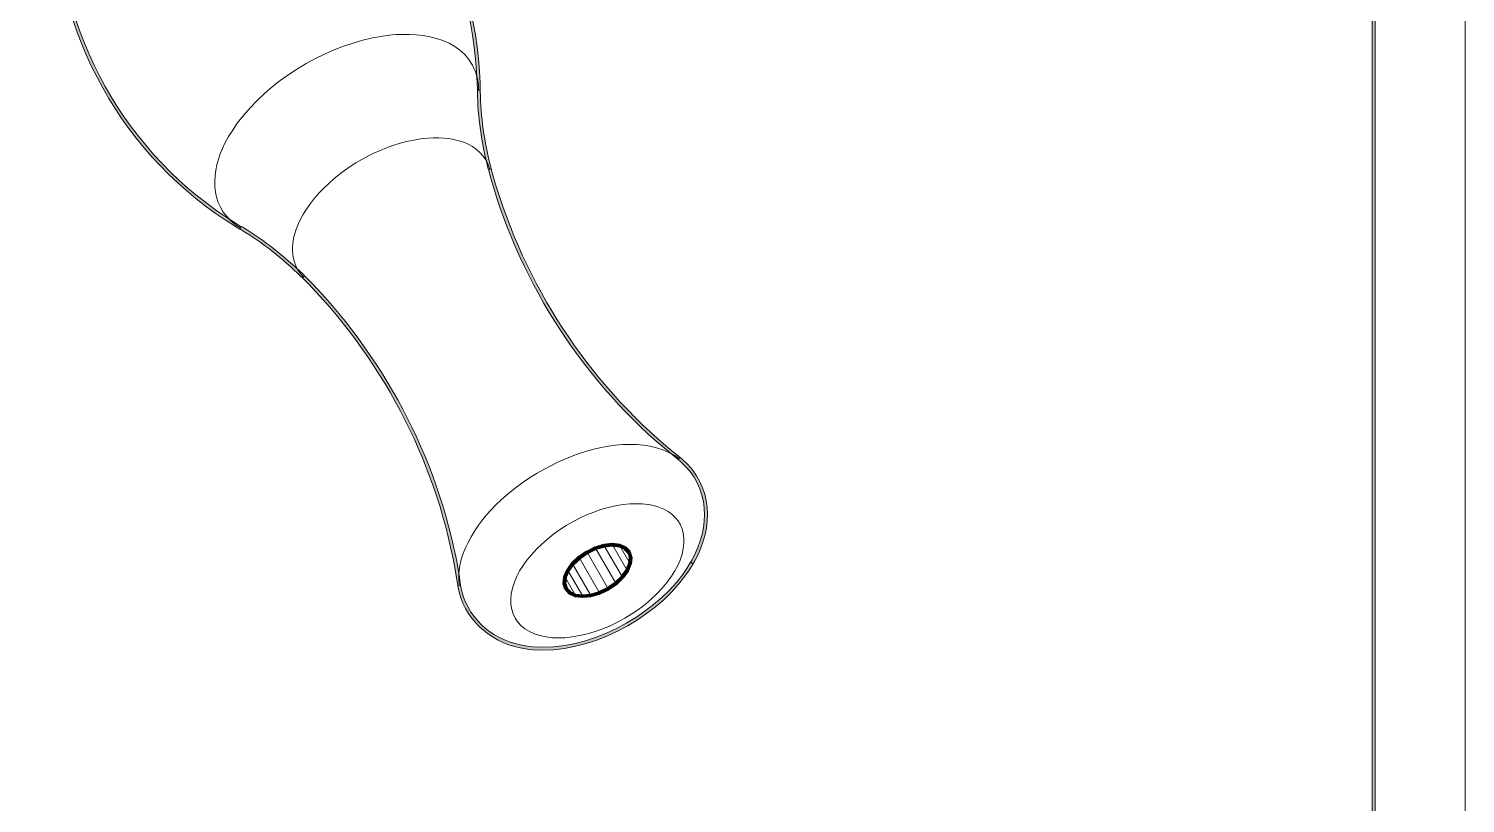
# Model space of a CAD drawing. Header units: inches. Extents: x -1525 to 612, y 0 to 1008.
# Drawn here: x 257 to 612, y 363.1 to 554.5 of the extents above; entities that cross this region are included whole.
import ezdxf

# ---------------------------------------------------------------- set-up
doc = ezdxf.new("R2010")
doc.units = ezdxf.units.IN
doc.header["$MEASUREMENT"] = 0
doc.layers.add('Layer 1', color=7, linetype='Continuous', lineweight=0)

# ---------------------------------------------------------------- blocks, each defined once
blk = doc.blocks.new('Block_33')
at = {"layer": 'Layer 1', "true_color": 0x000000, "transparency": 33554687}
h = blk.add_hatch(color=18, dxfattribs=at)
h.dxf.hatch_style = 2
h.paths.add_polyline_path([(589.74, 978.48), (589.02, 977.76), (589.02, 25.44), (24, 25.44), (24, 977.76), (589.02, 977.76), (589.74, 978.48), (23.34, 978.48), (23.34, 24.72), (589.74, 24.72), (589.74, 978.48)])
h = blk.add_hatch(color=18, dxfattribs=at)
h.dxf.hatch_style = 2
edge = h.paths.add_edge_path()
edge.add_spline(control_points=[(367.86, 539.28), (367.86, 539.28), (368.58, 539.28), (368.58, 539.28), (368.58, 539.28), (368.52, 541.02), (368.52, 541.02), (367.65, 573.29), (349.19, 603.89), (321.06, 619.68), (321.06, 619.68), (320.04, 620.22), (320.04, 620.22), (320.04, 620.22), (319.68, 619.62), (319.68, 619.62), (319.68, 619.62), (320.76, 619.02), (320.76, 619.02), (348.67, 603.3), (366.88, 573.06), (367.8, 541.02), (367.8, 541.02), (367.86, 539.28), (367.86, 539.28)], knot_values=[0, 0, 0, 0, 1, 1, 1, 2, 2, 2, 3, 3, 3, 4, 4, 4, 5, 5, 5, 6, 6, 6, 7, 7, 7, 8, 8, 8, 8], degree=3, periodic=0)
edge.add_line((367.86, 539.28), (367.86, 539.28))
h = blk.add_hatch(color=18, dxfattribs=at)
h.dxf.hatch_style = 2
edge = h.paths.add_edge_path()
edge.add_spline(control_points=[(264, 587.46), (264, 587.46), (263.28, 587.52), (263.28, 587.52), (263.28, 587.52), (263.28, 585.78), (263.28, 585.78), (263.1, 553.48), (280.51, 522.36), (308.1, 505.62), (308.1, 505.62), (309.12, 504.96), (309.12, 504.96), (309.12, 504.96), (309.48, 505.56), (309.48, 505.56), (309.48, 505.56), (308.46, 506.22), (308.46, 506.22), (281.1, 522.9), (263.8, 553.68), (264, 585.78), (264, 585.78), (264, 587.46), (264, 587.46)], knot_values=[0, 0, 0, 0, 1, 1, 1, 2, 2, 2, 3, 3, 3, 4, 4, 4, 5, 5, 5, 6, 6, 6, 7, 7, 7, 8, 8, 8, 8], degree=3, periodic=0)
edge.add_line((264, 587.46), (264, 587.46))
h = blk.add_hatch(color=18, dxfattribs=at)
h.dxf.hatch_style = 2
edge = h.paths.add_edge_path()
edge.add_spline(control_points=[(368.58, 539.28), (368.58, 539.28), (367.86, 539.28), (367.86, 539.28), (367.86, 539.28), (367.86, 539.04), (367.86, 539.04), (367.93, 532.67), (368.9, 526.36), (370.44, 520.14), (370.44, 520.14), (370.62, 519.66), (370.62, 519.66), (370.62, 519.66), (371.28, 519.84), (371.28, 519.84), (371.28, 519.84), (371.16, 520.32), (371.16, 520.32), (369.6, 526.41), (368.65, 532.78), (368.58, 539.04), (368.58, 539.04), (368.58, 539.28), (368.58, 539.28)], knot_values=[0, 0, 0, 0, 1, 1, 1, 2, 2, 2, 3, 3, 3, 4, 4, 4, 5, 5, 5, 6, 6, 6, 7, 7, 7, 8, 8, 8, 8], degree=3, periodic=0)
edge.add_line((368.58, 539.28), (368.58, 539.28))
h = blk.add_hatch(color=18, dxfattribs=at)
h.dxf.hatch_style = 2
edge = h.paths.add_edge_path()
edge.add_spline(control_points=[(371.28, 519.84), (371.28, 519.84), (370.62, 519.66), (370.62, 519.66), (370.62, 519.66), (371.16, 517.56), (371.16, 517.56), (378.82, 490.91), (394.48, 466.77), (415.98, 449.22), (415.98, 449.22), (417.48, 448.02), (417.48, 448.02), (417.48, 448.02), (417.96, 448.56), (417.96, 448.56), (417.96, 448.56), (416.4, 449.76), (416.4, 449.76), (395.07, 467.32), (379.48, 491.18), (371.88, 517.74), (371.88, 517.74), (371.28, 519.84), (371.28, 519.84)], knot_values=[0, 0, 0, 0, 1, 1, 1, 2, 2, 2, 3, 3, 3, 4, 4, 4, 5, 5, 5, 6, 6, 6, 7, 7, 7, 8, 8, 8, 8], degree=3, periodic=0)
edge.add_line((371.28, 519.84), (371.28, 519.84))
h = blk.add_hatch(color=18, dxfattribs=at)
h.dxf.hatch_style = 2
edge = h.paths.add_edge_path()
edge.add_spline(control_points=[(324.6, 492.9), (324.6, 492.9), (325.14, 493.38), (325.14, 493.38), (325.14, 493.38), (324.78, 493.8), (324.78, 493.8), (320.04, 498.37), (315.29, 502.1), (309.72, 505.5), (309.72, 505.5), (309.48, 505.62), (309.48, 505.62), (309.48, 505.62), (309.12, 504.96), (309.12, 504.96), (309.12, 504.96), (309.36, 504.84), (309.36, 504.84), (314.76, 501.61), (319.75, 497.7), (324.24, 493.26), (324.24, 493.26), (324.6, 492.9), (324.6, 492.9)], knot_values=[0, 0, 0, 0, 1, 1, 1, 2, 2, 2, 3, 3, 3, 4, 4, 4, 5, 5, 5, 6, 6, 6, 7, 7, 7, 8, 8, 8, 8], degree=3, periodic=0)
edge.add_line((324.6, 492.9), (324.6, 492.9))
h = blk.add_hatch(color=18, dxfattribs=at)
h.dxf.hatch_style = 2
edge = h.paths.add_edge_path()
edge.add_spline(control_points=[(363, 416.82), (363, 416.82), (363.72, 416.94), (363.72, 416.94), (363.72, 416.94), (363.42, 418.92), (363.42, 418.92), (359.05, 446.22), (345.87, 471.95), (326.7, 491.82), (326.7, 491.82), (325.14, 493.38), (325.14, 493.38), (325.14, 493.38), (324.6, 492.9), (324.6, 492.9), (324.6, 492.9), (326.16, 491.34), (326.16, 491.34), (345.23, 471.6), (358.36, 445.93), (362.7, 418.8), (362.7, 418.8), (363, 416.82), (363, 416.82)], knot_values=[0, 0, 0, 0, 1, 1, 1, 2, 2, 2, 3, 3, 3, 4, 4, 4, 5, 5, 5, 6, 6, 6, 7, 7, 7, 8, 8, 8, 8], degree=3, periodic=0)
edge.add_line((363, 416.82), (363, 416.82))
h = blk.add_hatch(color=18, dxfattribs=at)
h.dxf.hatch_style = 2
edge = h.paths.add_edge_path()
edge.add_spline(control_points=[(420.54, 422.58), (420.54, 422.58), (421.2, 422.28), (421.2, 422.28), (421.2, 422.28), (421.56, 422.94), (421.56, 422.94), (426.24, 431.34), (426.1, 441.45), (418.5, 448.08), (418.5, 448.08), (417.96, 448.56), (417.96, 448.56), (417.96, 448.56), (417.48, 448.02), (417.48, 448.02), (417.48, 448.02), (418.02, 447.54), (418.02, 447.54), (425.37, 441.28), (425.43, 431.21), (420.9, 423.24), (420.9, 423.24), (420.54, 422.58), (420.54, 422.58)], knot_values=[0, 0, 0, 0, 1, 1, 1, 2, 2, 2, 3, 3, 3, 4, 4, 4, 5, 5, 5, 6, 6, 6, 7, 7, 7, 8, 8, 8, 8], degree=3, periodic=0)
edge.add_line((420.54, 422.58), (420.54, 422.58))
h = blk.add_hatch(color=18, dxfattribs=at)
h.dxf.hatch_style = 2
h.paths.add_polyline_path([(394.8, 425.4), (395.1, 424.74), (397.2, 425.76), (396.9, 426.42), (394.8, 425.4)])
h = blk.add_hatch(color=18, dxfattribs=at)
h.dxf.hatch_style = 2
h.paths.add_polyline_path([(396.96, 426.42), (397.14, 425.76), (399.3, 426.36), (399.06, 427.08), (396.96, 426.42)])
h = blk.add_hatch(color=18, dxfattribs=at)
h.dxf.hatch_style = 2
h.paths.add_polyline_path([(399.18, 427.08), (399.24, 426.36), (401.28, 426.6), (401.16, 427.32), (399.18, 427.08)])
h = blk.add_hatch(color=18, dxfattribs=at)
h.dxf.hatch_style = 2
h.paths.add_polyline_path([(401.28, 427.32), (401.16, 426.6), (402.96, 426.36), (403.02, 427.08), (401.28, 427.32)])
h = blk.add_hatch(color=18, dxfattribs=at)
h.dxf.hatch_style = 2
h.paths.add_polyline_path([(403.14, 427.08), (402.84, 426.42), (404.22, 425.76), (404.52, 426.42), (403.14, 427.08)])
h = blk.add_hatch(color=18, dxfattribs=at)
h.dxf.hatch_style = 2
h.paths.add_polyline_path([(404.64, 426.36), (404.16, 425.82), (405.06, 424.86), (405.6, 425.34), (404.64, 426.36)])
h = blk.add_hatch(color=18, dxfattribs=at)
h.dxf.hatch_style = 2
edge = h.paths.add_edge_path()
edge.add_spline(control_points=[(363.72, 416.94), (363.72, 416.94), (363, 416.82), (363, 416.82), (363, 416.82), (363.18, 415.98), (363.18, 415.98), (363.18, 415.98), (363.36, 415.2), (363.36, 415.2), (365.2, 407.67), (372.26, 402.18), (379.8, 401.22), (379.8, 401.22), (380.64, 401.1), (380.64, 401.1), (380.64, 401.1), (381.54, 400.98), (381.54, 400.98), (395.25, 399.94), (411.25, 408.26), (419.16, 419.22), (419.16, 419.22), (420.24, 420.72), (420.24, 420.72), (420.24, 420.72), (421.2, 422.22), (421.2, 422.22), (421.2, 422.22), (420.54, 422.64), (420.54, 422.64), (420.54, 422.64), (419.64, 421.08), (419.64, 421.08), (419.64, 421.08), (418.62, 419.64), (418.62, 419.64), (410.65, 408.92), (395.19, 400.66), (381.6, 401.7), (381.6, 401.7), (380.7, 401.82), (380.7, 401.82), (380.7, 401.82), (379.86, 401.94), (379.86, 401.94), (372.45, 402.96), (365.97, 408.04), (364.02, 415.38), (364.02, 415.38), (363.84, 416.16), (363.84, 416.16), (363.84, 416.16), (363.72, 416.94), (363.72, 416.94)], knot_values=[0, 0, 0, 0, 1, 1, 1, 2, 2, 2, 3, 3, 3, 4, 4, 4, 5, 5, 5, 6, 6, 6, 7, 7, 7, 8, 8, 8, 9, 9, 9, 10, 10, 10, 11, 11, 11, 12, 12, 12, 13, 13, 13, 14, 14, 14, 15, 15, 15, 16, 16, 16, 17, 17, 17, 18, 18, 18, 18], degree=3, periodic=0)
edge.add_line((363.72, 416.94), (363.72, 416.94))
h = blk.add_hatch(color=18, dxfattribs=at)
h.dxf.hatch_style = 2
h.paths.add_polyline_path([(391.14, 422.52), (391.68, 421.98), (393.3, 423.48), (392.76, 424.02), (391.14, 422.52)])
h = blk.add_hatch(color=18, dxfattribs=at)
h.dxf.hatch_style = 2
h.paths.add_polyline_path([(392.82, 424.08), (393.24, 423.48), (395.16, 424.8), (394.74, 425.4), (392.82, 424.08)])
h = blk.add_hatch(color=18, dxfattribs=at)
h.dxf.hatch_style = 2
h.paths.add_polyline_path([(405.66, 425.16), (405, 424.98), (405.42, 423.66), (406.08, 423.84), (405.66, 425.16)])
h = blk.add_hatch(color=18, dxfattribs=at)
h.dxf.hatch_style = 2
h.paths.add_polyline_path([(406.08, 423.72), (405.36, 423.78), (405.24, 422.28), (405.96, 422.22), (406.08, 423.72)])
h = blk.add_hatch(color=18, dxfattribs=at)
h.dxf.hatch_style = 2
h.paths.add_polyline_path([(388.98, 417.42), (389.7, 417.36), (389.88, 418.92), (389.16, 418.98), (388.98, 417.42)])
h = blk.add_hatch(color=18, dxfattribs=at)
h.dxf.hatch_style = 2
h.paths.add_polyline_path([(389.16, 419.1), (389.82, 418.8), (390.54, 420.42), (389.88, 420.72), (389.16, 419.1)])
h = blk.add_hatch(color=18, dxfattribs=at)
h.dxf.hatch_style = 2
h.paths.add_polyline_path([(389.94, 420.78), (390.48, 420.36), (391.68, 422.04), (391.14, 422.46), (389.94, 420.78)])
h = blk.add_hatch(color=18, dxfattribs=at)
h.dxf.hatch_style = 2
h.paths.add_polyline_path([(403.92, 418.68), (403.44, 419.22), (401.82, 417.66), (402.3, 417.12), (403.92, 418.68)])
h = blk.add_hatch(color=18, dxfattribs=at)
h.dxf.hatch_style = 2
h.paths.add_polyline_path([(405.18, 420.36), (404.58, 420.78), (403.38, 419.16), (403.98, 418.74), (405.18, 420.36)])
h = blk.add_hatch(color=18, dxfattribs=at)
h.dxf.hatch_style = 2
h.paths.add_polyline_path([(405.9, 422.1), (405.24, 422.4), (404.58, 420.72), (405.24, 420.42), (405.9, 422.1)])
h = blk.add_hatch(color=18, dxfattribs=at)
h.dxf.hatch_style = 2
h.paths.add_polyline_path([(389.4, 415.98), (390.12, 416.22), (389.7, 417.54), (388.98, 417.3), (389.4, 415.98)])
h = blk.add_hatch(color=18, dxfattribs=at)
h.dxf.hatch_style = 2
h.paths.add_polyline_path([(390.42, 414.84), (390.96, 415.32), (390, 416.34), (389.52, 415.86), (390.42, 414.84)])
h = blk.add_hatch(color=18, dxfattribs=at)
h.dxf.hatch_style = 2
h.paths.add_polyline_path([(391.98, 414.12), (392.22, 414.78), (390.84, 415.38), (390.54, 414.78), (391.98, 414.12)])
h = blk.add_hatch(color=18, dxfattribs=at)
h.dxf.hatch_style = 2
h.paths.add_polyline_path([(398.16, 414.72), (397.92, 415.44), (395.82, 414.78), (396, 414.12), (398.16, 414.72)])
h = blk.add_hatch(color=18, dxfattribs=at)
h.dxf.hatch_style = 2
h.paths.add_polyline_path([(400.32, 415.74), (399.96, 416.4), (397.86, 415.38), (398.22, 414.78), (400.32, 415.74)])
h = blk.add_hatch(color=18, dxfattribs=at)
h.dxf.hatch_style = 2
h.paths.add_polyline_path([(402.3, 417.12), (401.88, 417.72), (399.96, 416.4), (400.32, 415.8), (402.3, 417.12)])
h = blk.add_hatch(color=18, dxfattribs=at)
h.dxf.hatch_style = 2
h.paths.add_polyline_path([(393.84, 413.88), (393.9, 414.6), (392.16, 414.78), (392.04, 414.06), (393.84, 413.88)])
h = blk.add_hatch(color=18, dxfattribs=at)
h.dxf.hatch_style = 2
h.paths.add_polyline_path([(395.94, 414.06), (395.88, 414.78), (393.84, 414.6), (393.9, 413.88), (395.94, 414.06)])
at = {"layer": 'Layer 1', "color": 18, "lineweight": 9, "true_color": 0x000000}
for p, q in [((397.08, 426.12), (402.06, 417.42)), ((399.18, 426.72), (403.68, 418.92)), ((401.22, 426.96), (404.88, 420.6)), ((403.02, 426.72), (405.6, 422.22)), ((404.4, 426.12), (405.72, 423.78)), ((393, 423.78), (398.04, 415.08)), ((394.98, 425.1), (400.14, 416.1)), ((390.18, 420.6), (393.9, 414.24)), ((391.38, 422.22), (395.88, 414.42)), ((389.34, 417.42), (390.72, 415.08)), ((389.52, 418.92), (392.1, 414.42))]:
    blk.add_line(p, q, dxfattribs=at)
at = {"layer": 'Layer 1'}
blk.add_lwpolyline([(0, 1008), (612, 1008), (612, 0), (0, 0)], close=True, dxfattribs=at)
for points in [[(589.74, 978.48), (589.02, 977.76), (589.02, 25.44), (24, 25.44), (24, 977.76), (589.02, 977.76), (589.74, 978.48), (23.34, 978.48), (23.34, 24.72), (589.74, 24.72), (589.74, 978.48)], [(394.8, 425.4), (395.1, 424.74), (397.2, 425.76), (396.9, 426.42), (394.8, 425.4)], [(396.96, 426.42), (397.14, 425.76), (399.3, 426.36), (399.06, 427.08), (396.96, 426.42)], [(399.18, 427.08), (399.24, 426.36), (401.28, 426.6), (401.16, 427.32), (399.18, 427.08)], [(401.28, 427.32), (401.16, 426.6), (402.96, 426.36), (403.02, 427.08), (401.28, 427.32)], [(403.14, 427.08), (402.84, 426.42), (404.22, 425.76), (404.52, 426.42), (403.14, 427.08)], [(404.64, 426.36), (404.16, 425.82), (405.06, 424.86), (405.6, 425.34), (404.64, 426.36)], [(391.14, 422.52), (391.68, 421.98), (393.3, 423.48), (392.76, 424.02), (391.14, 422.52)], [(392.82, 424.08), (393.24, 423.48), (395.16, 424.8), (394.74, 425.4), (392.82, 424.08)], [(405.66, 425.16), (405, 424.98), (405.42, 423.66), (406.08, 423.84), (405.66, 425.16)], [(406.08, 423.72), (405.36, 423.78), (405.24, 422.28), (405.96, 422.22), (406.08, 423.72)], [(388.98, 417.42), (389.7, 417.36), (389.88, 418.92), (389.16, 418.98), (388.98, 417.42)], [(389.16, 419.1), (389.82, 418.8), (390.54, 420.42), (389.88, 420.72), (389.16, 419.1)], [(389.94, 420.78), (390.48, 420.36), (391.68, 422.04), (391.14, 422.46), (389.94, 420.78)], [(403.92, 418.68), (403.44, 419.22), (401.82, 417.66), (402.3, 417.12), (403.92, 418.68)], [(405.18, 420.36), (404.58, 420.78), (403.38, 419.16), (403.98, 418.74), (405.18, 420.36)], [(405.9, 422.1), (405.24, 422.4), (404.58, 420.72), (405.24, 420.42), (405.9, 422.1)], [(389.4, 415.98), (390.12, 416.22), (389.7, 417.54), (388.98, 417.3), (389.4, 415.98)], [(390.42, 414.84), (390.96, 415.32), (390, 416.34), (389.52, 415.86), (390.42, 414.84)], [(391.98, 414.12), (392.22, 414.78), (390.84, 415.38), (390.54, 414.78), (391.98, 414.12)], [(398.16, 414.72), (397.92, 415.44), (395.82, 414.78), (396, 414.12), (398.16, 414.72)], [(400.32, 415.74), (399.96, 416.4), (397.86, 415.38), (398.22, 414.78), (400.32, 415.74)], [(402.3, 417.12), (401.88, 417.72), (399.96, 416.4), (400.32, 415.8), (402.3, 417.12)], [(393.84, 413.88), (393.9, 414.6), (392.16, 414.78), (392.04, 414.06), (393.84, 413.88)], [(395.94, 414.06), (395.88, 414.78), (393.84, 414.6), (393.9, 413.88), (395.94, 414.06)]]:
    blk.add_lwpolyline(points, dxfattribs=at)
at = {"layer": 'Layer 1', "color": 18, "lineweight": 9, "true_color": 0x000000}
for points in [[(589.74, 978.48), (23.34, 978.48), (23.34, 24.72), (589.74, 24.72)], [(24, 977.76), (589.02, 977.76), (589.02, 25.44), (24, 25.44)]]:
    blk.add_lwpolyline(points, close=True, dxfattribs=at)
for points in [[(394.8, 425.4), (395.1, 424.74), (397.2, 425.76), (396.9, 426.42), (394.8, 425.4)], [(396.96, 426.42), (397.14, 425.76), (399.3, 426.36), (399.06, 427.08), (396.96, 426.42)], [(399.18, 427.08), (399.24, 426.36), (401.28, 426.6), (401.16, 427.32), (399.18, 427.08)], [(401.28, 427.32), (401.16, 426.6), (402.96, 426.36), (403.02, 427.08), (401.28, 427.32)], [(403.14, 427.08), (402.84, 426.42), (404.22, 425.76), (404.52, 426.42), (403.14, 427.08)], [(404.64, 426.36), (404.16, 425.82), (405.06, 424.86), (405.6, 425.34), (404.64, 426.36)], [(391.14, 422.52), (391.68, 421.98), (393.3, 423.48), (392.76, 424.02), (391.14, 422.52)], [(392.82, 424.08), (393.24, 423.48), (395.16, 424.8), (394.74, 425.4), (392.82, 424.08)], [(405.66, 425.16), (405, 424.98), (405.42, 423.66), (406.08, 423.84), (405.66, 425.16)], [(406.08, 423.72), (405.36, 423.78), (405.24, 422.28), (405.96, 422.22), (406.08, 423.72)], [(388.98, 417.42), (389.7, 417.36), (389.88, 418.92), (389.16, 418.98), (388.98, 417.42)], [(389.16, 419.1), (389.82, 418.8), (390.54, 420.42), (389.88, 420.72), (389.16, 419.1)], [(389.94, 420.78), (390.48, 420.36), (391.68, 422.04), (391.14, 422.46), (389.94, 420.78)], [(403.92, 418.68), (403.44, 419.22), (401.82, 417.66), (402.3, 417.12), (403.92, 418.68)], [(405.18, 420.36), (404.58, 420.78), (403.38, 419.16), (403.98, 418.74), (405.18, 420.36)], [(405.9, 422.1), (405.24, 422.4), (404.58, 420.72), (405.24, 420.42), (405.9, 422.1)], [(389.4, 415.98), (390.12, 416.22), (389.7, 417.54), (388.98, 417.3), (389.4, 415.98)], [(390.42, 414.84), (390.96, 415.32), (390, 416.34), (389.52, 415.86), (390.42, 414.84)], [(391.98, 414.12), (392.22, 414.78), (390.84, 415.38), (390.54, 414.78), (391.98, 414.12)], [(398.16, 414.72), (397.92, 415.44), (395.82, 414.78), (396, 414.12), (398.16, 414.72)], [(400.32, 415.74), (399.96, 416.4), (397.86, 415.38), (398.22, 414.78), (400.32, 415.74)], [(402.3, 417.12), (401.88, 417.72), (399.96, 416.4), (400.32, 415.8), (402.3, 417.12)], [(393.84, 413.88), (393.9, 414.6), (392.16, 414.78), (392.04, 414.06), (393.84, 413.88)], [(395.94, 414.06), (395.88, 414.78), (393.84, 414.6), (393.9, 413.88), (395.94, 414.06)]]:
    blk.add_lwpolyline(points, dxfattribs=at)
at = {"layer": 'Layer 1'}
for points, knots in [([(367.86, 539.28), (367.86, 539.28), (368.58, 539.28), (368.58, 539.28), (368.58, 539.28), (368.52, 541.02), (368.52, 541.02), (367.65, 573.29), (349.19, 603.89), (321.06, 619.68), (321.06, 619.68), (320.04, 620.22), (320.04, 620.22), (320.04, 620.22), (319.68, 619.62), (319.68, 619.62), (319.68, 619.62), (320.76, 619.02), (320.76, 619.02), (348.67, 603.3), (366.88, 573.06), (367.8, 541.02), (367.8, 541.02), (367.86, 539.28), (367.86, 539.28)], [0, 0, 0, 0, 1, 1, 1, 2, 2, 2, 3, 3, 3, 4, 4, 4, 5, 5, 5, 6, 6, 6, 7, 7, 7, 8, 8, 8, 8]), ([(264, 587.46), (264, 587.46), (263.28, 587.52), (263.28, 587.52), (263.28, 587.52), (263.28, 585.78), (263.28, 585.78), (263.1, 553.48), (280.51, 522.36), (308.1, 505.62), (308.1, 505.62), (309.12, 504.96), (309.12, 504.96), (309.12, 504.96), (309.48, 505.56), (309.48, 505.56), (309.48, 505.56), (308.46, 506.22), (308.46, 506.22), (281.1, 522.9), (263.8, 553.68), (264, 585.78), (264, 585.78), (264, 587.46), (264, 587.46)], [0, 0, 0, 0, 1, 1, 1, 2, 2, 2, 3, 3, 3, 4, 4, 4, 5, 5, 5, 6, 6, 6, 7, 7, 7, 8, 8, 8, 8]), ([(368.58, 539.28), (368.58, 539.28), (367.86, 539.28), (367.86, 539.28), (367.86, 539.28), (367.86, 539.04), (367.86, 539.04), (367.93, 532.67), (368.9, 526.36), (370.44, 520.14), (370.44, 520.14), (370.62, 519.66), (370.62, 519.66), (370.62, 519.66), (371.28, 519.84), (371.28, 519.84), (371.28, 519.84), (371.16, 520.32), (371.16, 520.32), (369.6, 526.41), (368.65, 532.78), (368.58, 539.04), (368.58, 539.04), (368.58, 539.28), (368.58, 539.28)], [0, 0, 0, 0, 1, 1, 1, 2, 2, 2, 3, 3, 3, 4, 4, 4, 5, 5, 5, 6, 6, 6, 7, 7, 7, 8, 8, 8, 8]), ([(371.28, 519.84), (371.28, 519.84), (370.62, 519.66), (370.62, 519.66), (370.62, 519.66), (371.16, 517.56), (371.16, 517.56), (378.82, 490.91), (394.48, 466.77), (415.98, 449.22), (415.98, 449.22), (417.48, 448.02), (417.48, 448.02), (417.48, 448.02), (417.96, 448.56), (417.96, 448.56), (417.96, 448.56), (416.4, 449.76), (416.4, 449.76), (395.07, 467.32), (379.48, 491.18), (371.88, 517.74), (371.88, 517.74), (371.28, 519.84), (371.28, 519.84)], [0, 0, 0, 0, 1, 1, 1, 2, 2, 2, 3, 3, 3, 4, 4, 4, 5, 5, 5, 6, 6, 6, 7, 7, 7, 8, 8, 8, 8]), ([(324.6, 492.9), (324.6, 492.9), (325.14, 493.38), (325.14, 493.38), (325.14, 493.38), (324.78, 493.8), (324.78, 493.8), (320.04, 498.37), (315.29, 502.1), (309.72, 505.5), (309.72, 505.5), (309.48, 505.62), (309.48, 505.62), (309.48, 505.62), (309.12, 504.96), (309.12, 504.96), (309.12, 504.96), (309.36, 504.84), (309.36, 504.84), (314.76, 501.61), (319.75, 497.7), (324.24, 493.26), (324.24, 493.26), (324.6, 492.9), (324.6, 492.9)], [0, 0, 0, 0, 1, 1, 1, 2, 2, 2, 3, 3, 3, 4, 4, 4, 5, 5, 5, 6, 6, 6, 7, 7, 7, 8, 8, 8, 8]), ([(363, 416.82), (363, 416.82), (363.72, 416.94), (363.72, 416.94), (363.72, 416.94), (363.42, 418.92), (363.42, 418.92), (359.05, 446.22), (345.87, 471.95), (326.7, 491.82), (326.7, 491.82), (325.14, 493.38), (325.14, 493.38), (325.14, 493.38), (324.6, 492.9), (324.6, 492.9), (324.6, 492.9), (326.16, 491.34), (326.16, 491.34), (345.23, 471.6), (358.36, 445.93), (362.7, 418.8), (362.7, 418.8), (363, 416.82), (363, 416.82)], [0, 0, 0, 0, 1, 1, 1, 2, 2, 2, 3, 3, 3, 4, 4, 4, 5, 5, 5, 6, 6, 6, 7, 7, 7, 8, 8, 8, 8]), ([(420.54, 422.58), (420.54, 422.58), (421.2, 422.28), (421.2, 422.28), (421.2, 422.28), (421.56, 422.94), (421.56, 422.94), (426.24, 431.34), (426.1, 441.45), (418.5, 448.08), (418.5, 448.08), (417.96, 448.56), (417.96, 448.56), (417.96, 448.56), (417.48, 448.02), (417.48, 448.02), (417.48, 448.02), (418.02, 447.54), (418.02, 447.54), (425.37, 441.28), (425.43, 431.21), (420.9, 423.24), (420.9, 423.24), (420.54, 422.58), (420.54, 422.58)], [0, 0, 0, 0, 1, 1, 1, 2, 2, 2, 3, 3, 3, 4, 4, 4, 5, 5, 5, 6, 6, 6, 7, 7, 7, 8, 8, 8, 8]), ([(363.72, 416.94), (363.72, 416.94), (363, 416.82), (363, 416.82), (363, 416.82), (363.18, 415.98), (363.18, 415.98), (363.18, 415.98), (363.36, 415.2), (363.36, 415.2), (365.2, 407.67), (372.26, 402.18), (379.8, 401.22), (379.8, 401.22), (380.64, 401.1), (380.64, 401.1), (380.64, 401.1), (381.54, 400.98), (381.54, 400.98), (395.25, 399.94), (411.25, 408.26), (419.16, 419.22), (419.16, 419.22), (420.24, 420.72), (420.24, 420.72), (420.24, 420.72), (421.2, 422.22), (421.2, 422.22), (421.2, 422.22), (420.54, 422.64), (420.54, 422.64), (420.54, 422.64), (419.64, 421.08), (419.64, 421.08), (419.64, 421.08), (418.62, 419.64), (418.62, 419.64), (410.65, 408.92), (395.19, 400.66), (381.6, 401.7), (381.6, 401.7), (380.7, 401.82), (380.7, 401.82), (380.7, 401.82), (379.86, 401.94), (379.86, 401.94), (372.45, 402.96), (365.97, 408.04), (364.02, 415.38), (364.02, 415.38), (363.84, 416.16), (363.84, 416.16), (363.84, 416.16), (363.72, 416.94), (363.72, 416.94)], [0, 0, 0, 0, 1, 1, 1, 2, 2, 2, 3, 3, 3, 4, 4, 4, 5, 5, 5, 6, 6, 6, 7, 7, 7, 8, 8, 8, 9, 9, 9, 10, 10, 10, 11, 11, 11, 12, 12, 12, 13, 13, 13, 14, 14, 14, 15, 15, 15, 16, 16, 16, 17, 17, 17, 18, 18, 18, 18])]:
    blk.add_open_spline(points, degree=3, knots=knots, dxfattribs=at)
at = {"layer": 'Layer 1', "color": 18, "lineweight": 9, "true_color": 0x000000}
for points, knots in [([(367.86, 539.28), (367.86, 539.28), (368.58, 539.28), (368.58, 539.28), (368.58, 539.28), (368.52, 541.02), (368.52, 541.02), (367.65, 573.29), (349.19, 603.89), (321.06, 619.68), (321.06, 619.68), (320.04, 620.22), (320.04, 620.22), (320.04, 620.22), (319.68, 619.62), (319.68, 619.62), (319.68, 619.62), (320.76, 619.02), (320.76, 619.02), (348.67, 603.3), (366.88, 573.06), (367.8, 541.02), (367.8, 541.02), (367.86, 539.28), (367.86, 539.28)], [0, 0, 0, 0, 1, 1, 1, 2, 2, 2, 3, 3, 3, 4, 4, 4, 5, 5, 5, 6, 6, 6, 7, 7, 7, 8, 8, 8, 8]), ([(264, 587.46), (264, 587.46), (263.28, 587.52), (263.28, 587.52), (263.28, 587.52), (263.28, 585.78), (263.28, 585.78), (263.1, 553.48), (280.51, 522.36), (308.1, 505.62), (308.1, 505.62), (309.12, 504.96), (309.12, 504.96), (309.12, 504.96), (309.48, 505.56), (309.48, 505.56), (309.48, 505.56), (308.46, 506.22), (308.46, 506.22), (281.1, 522.9), (263.8, 553.68), (264, 585.78), (264, 585.78), (264, 587.46), (264, 587.46)], [0, 0, 0, 0, 1, 1, 1, 2, 2, 2, 3, 3, 3, 4, 4, 4, 5, 5, 5, 6, 6, 6, 7, 7, 7, 8, 8, 8, 8]), ([(368.16, 539.28), (368.16, 539.28), (368.16, 540.72), (368.16, 540.72), (368.16, 540.72), (367.92, 542.1), (367.92, 542.1), (365.61, 552.01), (354.67, 553.8), (346.02, 552.9), (346.02, 552.9), (343.98, 552.6), (343.98, 552.6), (343.98, 552.6), (341.94, 552.24), (341.94, 552.24), (329.21, 549.43), (316.29, 541.67), (308.52, 531.12), (308.52, 531.12), (307.38, 529.44), (307.38, 529.44), (307.38, 529.44), (306.36, 527.82), (306.36, 527.82)], [0, 0, 0, 0, 1, 1, 1, 2, 2, 2, 3, 3, 3, 4, 4, 4, 5, 5, 5, 6, 6, 6, 7, 7, 7, 8, 8, 8, 8]), ([(368.58, 539.28), (368.58, 539.28), (367.86, 539.28), (367.86, 539.28), (367.86, 539.28), (367.86, 539.04), (367.86, 539.04), (367.93, 532.67), (368.9, 526.36), (370.44, 520.14), (370.44, 520.14), (370.62, 519.66), (370.62, 519.66), (370.62, 519.66), (371.28, 519.84), (371.28, 519.84), (371.28, 519.84), (371.16, 520.32), (371.16, 520.32), (369.6, 526.41), (368.65, 532.78), (368.58, 539.04), (368.58, 539.04), (368.58, 539.28), (368.58, 539.28)], [0, 0, 0, 0, 1, 1, 1, 2, 2, 2, 3, 3, 3, 4, 4, 4, 5, 5, 5, 6, 6, 6, 7, 7, 7, 8, 8, 8, 8]), ([(306.36, 527.82), (306.36, 527.82), (305.46, 526.2), (305.46, 526.2), (302.03, 519.37), (301.38, 511.09), (308.1, 506.04), (308.1, 506.04), (309.3, 505.26), (309.3, 505.26)], [0, 0, 0, 0, 1, 1, 1, 2, 2, 2, 3, 3, 3, 3]), ([(370.92, 519.72), (370.92, 519.72), (370.56, 520.86), (370.56, 520.86), (370.56, 520.86), (370.08, 521.88), (370.08, 521.88), (366.7, 527.8), (358.06, 528.2), (352.14, 526.98), (352.14, 526.98), (350.34, 526.62), (350.34, 526.62), (350.34, 526.62), (348.54, 526.14), (348.54, 526.14), (339.99, 523.49), (332.09, 518.44), (326.58, 511.32), (326.58, 511.32), (325.62, 509.88), (325.62, 509.88), (325.62, 509.88), (324.72, 508.5), (324.72, 508.5)], [0, 0, 0, 0, 1, 1, 1, 2, 2, 2, 3, 3, 3, 4, 4, 4, 5, 5, 5, 6, 6, 6, 7, 7, 7, 8, 8, 8, 8]), ([(371.28, 519.84), (371.28, 519.84), (370.62, 519.66), (370.62, 519.66), (370.62, 519.66), (371.16, 517.56), (371.16, 517.56), (378.82, 490.91), (394.48, 466.77), (415.98, 449.22), (415.98, 449.22), (417.48, 448.02), (417.48, 448.02), (417.48, 448.02), (417.96, 448.56), (417.96, 448.56), (417.96, 448.56), (416.4, 449.76), (416.4, 449.76), (395.07, 467.32), (379.48, 491.18), (371.88, 517.74), (371.88, 517.74), (371.28, 519.84), (371.28, 519.84)], [0, 0, 0, 0, 1, 1, 1, 2, 2, 2, 3, 3, 3, 4, 4, 4, 5, 5, 5, 6, 6, 6, 7, 7, 7, 8, 8, 8, 8]), ([(324.72, 508.5), (324.72, 508.5), (324, 507.12), (324, 507.12), (321.94, 503.01), (321.11, 497.86), (324.12, 493.98), (324.12, 493.98), (324.84, 493.14), (324.84, 493.14)], [0, 0, 0, 0, 1, 1, 1, 2, 2, 2, 3, 3, 3, 3]), ([(324.6, 492.9), (324.6, 492.9), (325.14, 493.38), (325.14, 493.38), (325.14, 493.38), (324.78, 493.8), (324.78, 493.8), (320.04, 498.37), (315.29, 502.1), (309.72, 505.5), (309.72, 505.5), (309.48, 505.62), (309.48, 505.62), (309.48, 505.62), (309.12, 504.96), (309.12, 504.96), (309.12, 504.96), (309.36, 504.84), (309.36, 504.84), (314.76, 501.61), (319.75, 497.7), (324.24, 493.26), (324.24, 493.26), (324.6, 492.9), (324.6, 492.9)], [0, 0, 0, 0, 1, 1, 1, 2, 2, 2, 3, 3, 3, 4, 4, 4, 5, 5, 5, 6, 6, 6, 7, 7, 7, 8, 8, 8, 8]), ([(363, 416.82), (363, 416.82), (363.72, 416.94), (363.72, 416.94), (363.72, 416.94), (363.42, 418.92), (363.42, 418.92), (359.05, 446.22), (345.87, 471.95), (326.7, 491.82), (326.7, 491.82), (325.14, 493.38), (325.14, 493.38), (325.14, 493.38), (324.6, 492.9), (324.6, 492.9), (324.6, 492.9), (326.16, 491.34), (326.16, 491.34), (345.23, 471.6), (358.36, 445.93), (362.7, 418.8), (362.7, 418.8), (363, 416.82), (363, 416.82)], [0, 0, 0, 0, 1, 1, 1, 2, 2, 2, 3, 3, 3, 4, 4, 4, 5, 5, 5, 6, 6, 6, 7, 7, 7, 8, 8, 8, 8]), ([(417.72, 448.26), (417.72, 448.26), (416.64, 449.04), (416.64, 449.04), (401.6, 457.72), (375.71, 444.06), (367.32, 430.56), (367.32, 430.56), (366.3, 428.94), (366.3, 428.94)], [0, 0, 0, 0, 1, 1, 1, 2, 2, 2, 3, 3, 3, 3]), ([(420.54, 422.58), (420.54, 422.58), (421.2, 422.28), (421.2, 422.28), (421.2, 422.28), (421.56, 422.94), (421.56, 422.94), (426.24, 431.34), (426.1, 441.45), (418.5, 448.08), (418.5, 448.08), (417.96, 448.56), (417.96, 448.56), (417.96, 448.56), (417.48, 448.02), (417.48, 448.02), (417.48, 448.02), (418.02, 447.54), (418.02, 447.54), (425.37, 441.28), (425.43, 431.21), (420.9, 423.24), (420.9, 423.24), (420.54, 422.58), (420.54, 422.58)], [0, 0, 0, 0, 1, 1, 1, 2, 2, 2, 3, 3, 3, 4, 4, 4, 5, 5, 5, 6, 6, 6, 7, 7, 7, 8, 8, 8, 8]), ([(416.64, 420.48), (416.64, 420.48), (417.36, 421.86), (417.36, 421.86), (417.36, 421.86), (417.96, 423.12), (417.96, 423.12), (420.93, 431.13), (416.77, 436.43), (408.54, 437.1), (408.54, 437.1), (405.54, 437.1), (405.54, 437.1), (396.13, 436.36), (385.8, 430.61), (380.1, 423.12), (380.1, 423.12), (379.14, 421.86), (379.14, 421.86), (379.14, 421.86), (378.3, 420.48), (378.3, 420.48)], [0, 0, 0, 0, 1, 1, 1, 2, 2, 2, 3, 3, 3, 4, 4, 4, 5, 5, 5, 6, 6, 6, 7, 7, 7, 7]), ([(366.3, 428.94), (366.3, 428.94), (365.52, 427.38), (365.52, 427.38), (364, 424.6), (363.2, 421.43), (363.24, 418.26), (363.24, 418.26), (363.36, 416.88), (363.36, 416.88)], [0, 0, 0, 0, 1, 1, 1, 2, 2, 2, 3, 3, 3, 3]), ([(363.72, 416.94), (363.72, 416.94), (363, 416.82), (363, 416.82), (363, 416.82), (363.18, 415.98), (363.18, 415.98), (363.18, 415.98), (363.36, 415.2), (363.36, 415.2), (365.2, 407.67), (372.26, 402.18), (379.8, 401.22), (379.8, 401.22), (380.64, 401.1), (380.64, 401.1), (380.64, 401.1), (381.54, 400.98), (381.54, 400.98), (395.25, 399.94), (411.25, 408.26), (419.16, 419.22), (419.16, 419.22), (420.24, 420.72), (420.24, 420.72), (420.24, 420.72), (421.2, 422.22), (421.2, 422.22), (421.2, 422.22), (420.54, 422.64), (420.54, 422.64), (420.54, 422.64), (419.64, 421.08), (419.64, 421.08), (419.64, 421.08), (418.62, 419.64), (418.62, 419.64), (410.65, 408.92), (395.19, 400.66), (381.6, 401.7), (381.6, 401.7), (380.7, 401.82), (380.7, 401.82), (380.7, 401.82), (379.86, 401.94), (379.86, 401.94), (372.45, 402.96), (365.97, 408.04), (364.02, 415.38), (364.02, 415.38), (363.84, 416.16), (363.84, 416.16), (363.84, 416.16), (363.72, 416.94), (363.72, 416.94)], [0, 0, 0, 0, 1, 1, 1, 2, 2, 2, 3, 3, 3, 4, 4, 4, 5, 5, 5, 6, 6, 6, 7, 7, 7, 8, 8, 8, 9, 9, 9, 10, 10, 10, 11, 11, 11, 12, 12, 12, 13, 13, 13, 14, 14, 14, 15, 15, 15, 16, 16, 16, 17, 17, 17, 18, 18, 18, 18]), ([(378.3, 420.48), (378.3, 420.48), (377.64, 419.22), (377.64, 419.22), (373.77, 411.02), (377.38, 404.68), (386.46, 403.98), (386.46, 403.98), (387.9, 403.92), (387.9, 403.92), (387.9, 403.92), (389.46, 403.98), (389.46, 403.98), (399.28, 404.66), (410.38, 411.04), (415.86, 419.22), (415.86, 419.22), (416.64, 420.48), (416.64, 420.48)], [0, 0, 0, 0, 1, 1, 1, 2, 2, 2, 3, 3, 3, 4, 4, 4, 5, 5, 5, 6, 6, 6, 6])]:
    blk.add_open_spline(points, degree=3, knots=knots, dxfattribs=at)
blk = doc.blocks.new('Block_32')
at = {"layer": 'Layer 1'}
blk.add_blockref('Block_33', (0, 0), dxfattribs=at)

msp = doc.modelspace()

# ---------------------------------------------------------------- block references
at = {"layer": 'Layer 1'}
msp.add_blockref('Block_32', (0, 0), dxfattribs=at)

doc.saveas('drawing.dxf')
